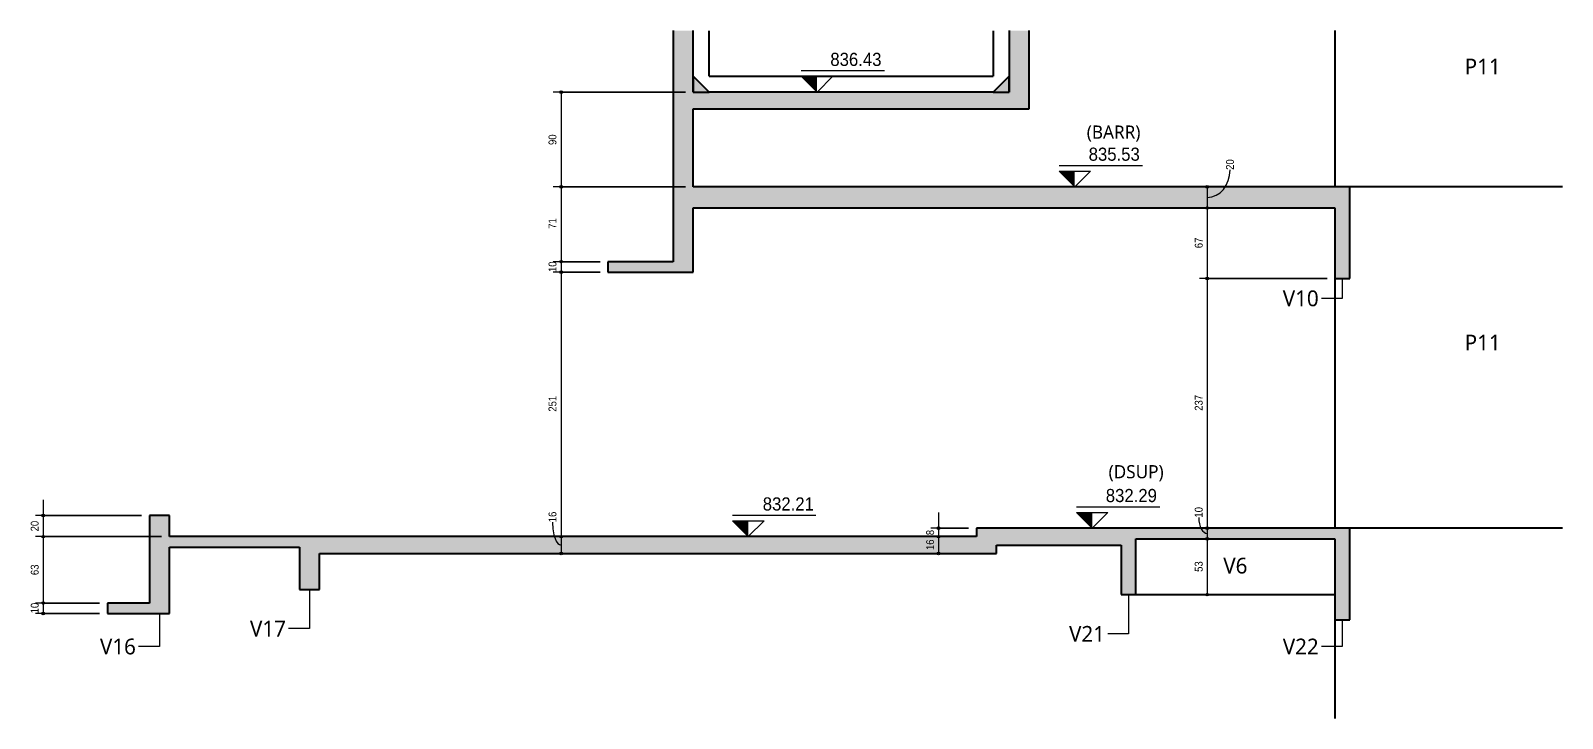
# Model space of a CAD drawing. Header units: centimetres. Extents: x -1139 to 26418, y -889 to 84390.
# Drawn here: x 17556 to 19011, y 83049 to 83701 of the extents above; entities that cross this region are included whole.
import ezdxf

# ---------------------------------------------------------------- set-up
doc = ezdxf.new("R2010")
doc.units = ezdxf.units.CM
for name, color, linetype, lineweight in [('A-ANNO-DIMS', 7, 'Continuous', 9), ('A-ANNO-DIMS-50', 7, 'Continuous', 9), ('A-FLOR', 7, 'Continuous', 9), ('A-FLOR-MCUT', 7, 'Continuous', 50), ('A-FLOR-OTLN', 7, 'Continuous', 9), ('A-FLOR-PATT', 7, 'Continuous', 18), ('G-ANNO-DIMS', 7, 'Continuous', 9), ('G-ANNO-TEXT', 7, 'Continuous', 9), ('S-BEAM', 7, 'Continuous', 9), ('S-BEAM-IDEN', 7, 'Continuous', 9), ('S-COLS', 7, 'Continuous', 9), ('S-COLS-IDEN', 7, 'Continuous', 9)]:
    doc.layers.add(name, color=color, linetype=linetype, lineweight=lineweight)
doc.styles.add('Fira Sans', font='', dxfattribs={"width": 0.95, "height": 12.5})
doc.styles.add('Fira Sans_1', font='', dxfattribs={"width": 0.9, "height": 7.5})
doc.styles.add('Gadugi', font='gadugi.ttf', dxfattribs={"height": 15})
doc.styles.add('Gadugi_4', font='gadugi.ttf', dxfattribs={"height": 12.5})
doc.styles.get('Fira Sans').set_extended_font_data('Fira Sans')
doc.styles.get('Fira Sans_1').set_extended_font_data('Fira Sans')
doc.dimstyles.new('PED_R80_1_5mm_ACIMA_As_ESQ__R00_1', dxfattribs={"dimscale": 30.48, "dimtxt": 10.229846, "dimasz": 0.328084, "dimexe": 0.246063, "dimexo": 0.246063, "dimgap": 0.049213, "dimtad": 1, "dimdec": 1, "dimrnd": 0.5, "dimdsep": 46, "dimtxsty": 'Fira Sans_1', "dimblk1": 'DOTSMALL', "dimblk2": 'DOTSMALL', "dimsah": 1, "dimcen": 0.09, "dimdle": 0.492126, "dimazin": 0, "dimtfac": 1, "dimtdec": 4, "dimtix": 1, "dimtmove": 1, "dimatfit": 3, "dimfxl": 1, "dimtvp": 1, "dimtolj": 1, "dimtzin": 0, "dimarcsym": 2})
doc.dimstyles.new('PED_R80_1_5mm_ACIMA_As_ESQ__R00_3', dxfattribs={"dimscale": 30.48, "dimtxt": 10.229846, "dimasz": 0.328084, "dimexe": 0.246063, "dimexo": 0.246063, "dimgap": 0.049213, "dimtad": 1, "dimdec": 1, "dimrnd": 0.5, "dimdsep": 46, "dimtxsty": 'Fira Sans_1', "dimblk1": 'DOTSMALL', "dimblk2": 'DOTSMALL', "dimsah": 1, "dimcen": 0.09, "dimdle": 0.492126, "dimazin": 0, "dimtfac": 1, "dimtdec": 4, "dimtix": 1, "dimtmove": 0, "dimatfit": 3, "dimfxl": 1, "dimtvp": 1, "dimtolj": 1, "dimtzin": 0, "dimarcsym": 2})

# ---------------------------------------------------------------- blocks, each defined once
blk = doc.blocks.new('PED_MÍSULA_VERT__CONC_R1 - L_15_0 x 348_0-3279968-CT002 O - CORTE B-B')
at = {"layer": 'S-COLS', "lineweight": 25}
blk.add_line((-1105.5, 83658), (-1105.5, 83701.3), dxfattribs=at)
blk = doc.blocks.new('PED_MÍSULA_VERT__CONC_R1 - L_15_0 x 348_0-V19-CT002 O - CORTE B-B')
at = {"layer": 'S-COLS', "lineweight": 25}
blk.add_line((-835.5, 83701.3), (-835.5, 83658), dxfattribs=at)
blk = doc.blocks.new('Elevações de ponto - SIMBOLO DE NÍVEL-CORTE-2219088-CT002 O - CORTE B-B')
at = {"layer": 'G-ANNO-DIMS'}
blk.add_hatch(color=256, dxfattribs=at).paths.add_polyline_path([(-758.1, 83568), (-758.1, 83553), (-773.1, 83568)], flags=0)
for p, q in [((-693.9, 83573.1), (-773.1, 83573.1)), ((-758.1, 83553), (-773.1, 83568)), ((-773.1, 83568), (-743.1, 83568)), ((-743.1, 83568), (-758.1, 83553))]:
    blk.add_line(p, q, dxfattribs=at)
blk = doc.blocks.new('DIMBLOCK307-CT002 O - CORTE B-B')
at = {"layer": 'A-ANNO-DIMS-50', "true_color": 0x000032}
h = blk.add_hatch(color=178, dxfattribs=at)
edge = h.paths.add_edge_path(flags=0)
edge.add_arc((18059.7, 83643), 1.25, 0, 360)
h = blk.add_hatch(color=178, dxfattribs=at)
edge = h.paths.add_edge_path(flags=0)
edge.add_arc((18059.7, 83553), 1.25, 0, 360)
at = {"layer": 'A-ANNO-DIMS-50', "color": 178, "true_color": 0x000032}
for p, q in [((18177.8, 83643), (18052.2, 83643)), ((18059.7, 83643), (18059.7, 83553)), ((18059.7, 83643), (18177.8, 83643)), ((18177.8, 83553), (18052.2, 83553)), ((18059.7, 83553), (18177.8, 83553))]:
    blk.add_line(p, q, dxfattribs=at)
for centre in [(18059.7, 83643), (18059.7, 83553)]:
    blk.add_circle(centre, 1.25, dxfattribs=at)
at = {"layer": 'A-ANNO-DIMS-50', "color": 0, "insert": (18047.8, 83592.8), "char_height": 7.5, "width": 12.591, "attachment_point": 1, "rotation": 90, "line_spacing_factor": 1.049215, "style": 'Fira Sans_1'}
blk.add_mtext('90', dxfattribs=at)
blk = doc.blocks.new('_DotSmall')
at = {"color": 0, "linetype": 'ByBlock', "const_width": 0.5}
blk.add_lwpolyline([(-0.0625, 0, 1), (0.0625, 0, 1)], format="xyb", close=True, dxfattribs=at)
blk = doc.blocks.new('DIMBLOCK308-CT002 O - CORTE B-B')
at = {"layer": 'A-ANNO-DIMS-50', "true_color": 0x000032}
h = blk.add_hatch(color=178, dxfattribs=at)
edge = h.paths.add_edge_path(flags=0)
edge.add_arc((18059.7, 83553), 1.25, 0, 360)
h = blk.add_hatch(color=178, dxfattribs=at)
edge = h.paths.add_edge_path(flags=0)
edge.add_arc((18059.7, 83482), 1.25, 0, 360)
at = {"layer": 'A-ANNO-DIMS-50', "color": 178, "true_color": 0x000032}
for p, q in [((18177.8, 83553), (18052.2, 83553)), ((18059.7, 83553), (18059.7, 83482)), ((18059.7, 83553), (18177.8, 83553)), ((18096.8, 83482), (18052.2, 83482)), ((18059.7, 83482), (18096.8, 83482))]:
    blk.add_line(p, q, dxfattribs=at)
for centre in [(18059.7, 83553), (18059.7, 83482)]:
    blk.add_circle(centre, 1.25, dxfattribs=at)
at = {"layer": 'A-ANNO-DIMS-50', "color": 0, "insert": (18047.8, 83513.2), "char_height": 7.5, "width": 10.23, "attachment_point": 1, "rotation": 90, "line_spacing_factor": 1.049215, "style": 'Fira Sans_1'}
blk.add_mtext('71', dxfattribs=at)
blk = doc.blocks.new('DIMBLOCK309-CT002 O - CORTE B-B')
at = {"layer": 'A-ANNO-DIMS-50', "true_color": 0x000032}
h = blk.add_hatch(color=178, dxfattribs=at)
edge = h.paths.add_edge_path(flags=0)
edge.add_arc((18059.7, 83482), 1.25, 0, 360)
h = blk.add_hatch(color=178, dxfattribs=at)
edge = h.paths.add_edge_path(flags=0)
edge.add_arc((18059.7, 83472), 1.25, 0, 360)
at = {"layer": 'A-ANNO-DIMS-50', "color": 178, "true_color": 0x000032}
for p, q in [((18096.8, 83482), (18052.2, 83482)), ((18059.7, 83482), (18059.7, 83472)), ((18059.7, 83482), (18096.8, 83482)), ((18096.8, 83472), (18052.2, 83472)), ((18059.7, 83472), (18096.8, 83472))]:
    blk.add_line(p, q, dxfattribs=at)
for centre in [(18059.7, 83482), (18059.7, 83472)]:
    blk.add_circle(centre, 1.25, dxfattribs=at)
at = {"layer": 'A-ANNO-DIMS-50', "color": 0, "insert": (18047.8, 83472.2), "char_height": 7.5, "width": 11.489, "attachment_point": 1, "rotation": 90, "line_spacing_factor": 1.049215, "style": 'Fira Sans_1'}
blk.add_mtext('10', dxfattribs=at)
blk = doc.blocks.new('DIMBLOCK310-CT002 O - CORTE B-B')
at = {"layer": 'A-ANNO-DIMS-50', "true_color": 0x000032}
h = blk.add_hatch(color=178, dxfattribs=at)
edge = h.paths.add_edge_path(flags=0)
edge.add_arc((18059.7, 83472), 1.25, 0, 360)
h = blk.add_hatch(color=178, dxfattribs=at)
edge = h.paths.add_edge_path(flags=0)
edge.add_arc((18059.7, 83221), 1.25, 0, 360)
at = {"layer": 'A-ANNO-DIMS-50', "color": 178, "true_color": 0x000032}
for p, q in [((18096.8, 83472), (18052.2, 83472)), ((18059.7, 83472), (18059.7, 83221)), ((18059.7, 83472), (18096.8, 83472)), ((18054, 83221), (18067.2, 83221)), ((18059.7, 83221), (18054, 83221))]:
    blk.add_line(p, q, dxfattribs=at)
for centre in [(18059.7, 83472), (18059.7, 83221)]:
    blk.add_circle(centre, 1.25, dxfattribs=at)
at = {"layer": 'A-ANNO-DIMS-50', "color": 0, "insert": (18047.8, 83339.6), "char_height": 7.5, "width": 16.525, "attachment_point": 1, "rotation": 90, "line_spacing_factor": 1.049215, "style": 'Fira Sans_1'}
blk.add_mtext('251', dxfattribs=at)
blk = doc.blocks.new('DIMBLOCK311-CT002 O - CORTE B-B')
at = {"layer": 'A-ANNO-DIMS-50', "true_color": 0x000032}
h = blk.add_hatch(color=178, dxfattribs=at)
edge = h.paths.add_edge_path(flags=0)
edge.add_arc((18059.7, 83221), 1.25, 0, 360)
h = blk.add_hatch(color=178, dxfattribs=at)
edge = h.paths.add_edge_path(flags=0)
edge.add_arc((18059.7, 83205), 1.25, 0, 360)
at = {"layer": 'A-ANNO-DIMS-50', "color": 178, "true_color": 0x000032}
for p, q in [((18054, 83221), (18067.2, 83221)), ((18059.7, 83221), (18054, 83221)), ((18059.7, 83221), (18059.7, 83205)), ((18054, 83205), (18067.2, 83205)), ((18059.7, 83205), (18054, 83205))]:
    blk.add_line(p, q, dxfattribs=at)
for centre in [(18059.7, 83221), (18059.7, 83205)]:
    blk.add_circle(centre, 1.25, dxfattribs=at)
blk.add_ellipse((18059.7, 83234.7), major_axis=(0, 21.7), ratio=0.372131, start_param=1.570796, end_param=3.141593, dxfattribs=at)
at = {"layer": 'A-ANNO-DIMS-50', "color": 0, "insert": (18047.8, 83234.7), "char_height": 7.5, "width": 11.174, "attachment_point": 1, "rotation": 90, "line_spacing_factor": 1.049215, "style": 'Fira Sans_1'}
blk.add_mtext('16', dxfattribs=at)
blk = doc.blocks.new('DIMBLOCK312-CT002 O - CORTE B-B')
at = {"layer": 'A-ANNO-DIMS-50', "true_color": 0x000032}
h = blk.add_hatch(color=178, dxfattribs=at)
edge = h.paths.add_edge_path(flags=0)
edge.add_arc((18673.5, 83553), 1.25, 0, 360)
h = blk.add_hatch(color=178, dxfattribs=at)
edge = h.paths.add_edge_path(flags=0)
edge.add_arc((18673.5, 83533), 1.25, 0, 360)
at = {"layer": 'A-ANNO-DIMS-50', "color": 178, "true_color": 0x000032}
for p, q in [((18667.8, 83553), (18681, 83553)), ((18673.5, 83553), (18667.8, 83553)), ((18673.5, 83553), (18673.5, 83533)), ((18667.8, 83533), (18681, 83533)), ((18673.5, 83533), (18667.8, 83533))]:
    blk.add_line(p, q, dxfattribs=at)
for centre in [(18673.5, 83553), (18673.5, 83533)]:
    blk.add_circle(centre, 1.25, dxfattribs=at)
blk.add_ellipse((18673.5, 83569.2), major_axis=(0, 26.2), ratio=0.826815, start_param=3.141593, end_param=4.712389, dxfattribs=at)
at = {"layer": 'A-ANNO-DIMS-50', "color": 0, "insert": (18691.3, 83569.2), "char_height": 7.5, "width": 12.118, "attachment_point": 1, "rotation": 90, "line_spacing_factor": 1.049215, "style": 'Fira Sans_1'}
blk.add_mtext('20', dxfattribs=at)
blk = doc.blocks.new('DIMBLOCK313-CT002 O - CORTE B-B')
at = {"layer": 'A-ANNO-DIMS-50', "true_color": 0x000032}
h = blk.add_hatch(color=178, dxfattribs=at)
edge = h.paths.add_edge_path(flags=0)
edge.add_arc((18673.5, 83533), 1.25, 0, 360)
h = blk.add_hatch(color=178, dxfattribs=at)
edge = h.paths.add_edge_path(flags=0)
edge.add_arc((18673.5, 83466), 1.25, 0, 360)
at = {"layer": 'A-ANNO-DIMS-50', "color": 178, "true_color": 0x000032}
for p, q in [((18667.8, 83533), (18681, 83533)), ((18673.5, 83533), (18667.8, 83533)), ((18673.5, 83533), (18673.5, 83466)), ((18787.3, 83466), (18666, 83466)), ((18673.5, 83466), (18787.3, 83466))]:
    blk.add_line(p, q, dxfattribs=at)
for centre in [(18673.5, 83533), (18673.5, 83466)]:
    blk.add_circle(centre, 1.25, dxfattribs=at)
at = {"layer": 'A-ANNO-DIMS-50', "color": 0, "insert": (18661.6, 83494.8), "char_height": 7.5, "width": 11.332, "attachment_point": 1, "rotation": 90, "line_spacing_factor": 1.049215, "style": 'Fira Sans_1'}
blk.add_mtext('67', dxfattribs=at)
blk = doc.blocks.new('DIMBLOCK314-CT002 O - CORTE B-B')
at = {"layer": 'A-ANNO-DIMS-50', "true_color": 0x000032}
h = blk.add_hatch(color=178, dxfattribs=at)
edge = h.paths.add_edge_path(flags=0)
edge.add_arc((18673.5, 83466), 1.25, 0, 360)
h = blk.add_hatch(color=178, dxfattribs=at)
edge = h.paths.add_edge_path(flags=0)
edge.add_arc((18673.5, 83229), 1.25, 0, 360)
at = {"layer": 'A-ANNO-DIMS-50', "color": 178, "true_color": 0x000032}
for p, q in [((18787.3, 83466), (18666, 83466)), ((18673.5, 83466), (18673.5, 83229)), ((18673.5, 83466), (18787.3, 83466)), ((18667.8, 83229), (18681, 83229)), ((18673.5, 83229), (18667.8, 83229))]:
    blk.add_line(p, q, dxfattribs=at)
for centre in [(18673.5, 83466), (18673.5, 83229)]:
    blk.add_circle(centre, 1.25, dxfattribs=at)
at = {"layer": 'A-ANNO-DIMS-50', "color": 0, "insert": (18661.6, 83340.5), "char_height": 7.5, "width": 16.683, "attachment_point": 1, "rotation": 90, "line_spacing_factor": 1.049215, "style": 'Fira Sans_1'}
blk.add_mtext('237', dxfattribs=at)
blk = doc.blocks.new('DIMBLOCK315-CT002 O - CORTE B-B')
at = {"layer": 'A-ANNO-DIMS-50', "true_color": 0x000032}
h = blk.add_hatch(color=178, dxfattribs=at)
edge = h.paths.add_edge_path(flags=0)
edge.add_arc((18673.5, 83229), 1.25, 0, 360)
h = blk.add_hatch(color=178, dxfattribs=at)
edge = h.paths.add_edge_path(flags=0)
edge.add_arc((18673.5, 83219), 1.25, 0, 360)
at = {"layer": 'A-ANNO-DIMS-50', "color": 178, "true_color": 0x000032}
for p, q in [((18667.8, 83229), (18681, 83229)), ((18673.5, 83229), (18667.8, 83229)), ((18667.8, 83219), (18681, 83219)), ((18673.5, 83219), (18667.8, 83219)), ((18673.5, 83229), (18673.5, 83219))]:
    blk.add_line(p, q, dxfattribs=at)
for centre in [(18673.5, 83229), (18673.5, 83219)]:
    blk.add_circle(centre, 1.25, dxfattribs=at)
blk.add_ellipse((18673.5, 83239.1), major_axis=(0, 15.1), ratio=0.535309, start_param=1.570796, end_param=3.141593, dxfattribs=at)
at = {"layer": 'A-ANNO-DIMS-50', "color": 0, "insert": (18661.6, 83239.1), "char_height": 7.5, "width": 11.489, "attachment_point": 1, "rotation": 90, "line_spacing_factor": 1.049215, "style": 'Fira Sans_1'}
blk.add_mtext('10', dxfattribs=at)
blk = doc.blocks.new('DIMBLOCK316-CT002 O - CORTE B-B')
at = {"layer": 'A-ANNO-DIMS-50', "true_color": 0x000032}
h = blk.add_hatch(color=178, dxfattribs=at)
edge = h.paths.add_edge_path(flags=0)
edge.add_arc((18673.5, 83219), 1.25, 0, 360)
h = blk.add_hatch(color=178, dxfattribs=at)
edge = h.paths.add_edge_path(flags=0)
edge.add_arc((18673.5, 83166), 1.25, 0, 360)
at = {"layer": 'A-ANNO-DIMS-50', "color": 178, "true_color": 0x000032}
for p, q in [((18667.8, 83219), (18681, 83219)), ((18673.5, 83219), (18667.8, 83219)), ((18673.5, 83219), (18673.5, 83166)), ((18667.8, 83166), (18681, 83166)), ((18673.5, 83166), (18667.8, 83166))]:
    blk.add_line(p, q, dxfattribs=at)
for centre in [(18673.5, 83219), (18673.5, 83166)]:
    blk.add_circle(centre, 1.25, dxfattribs=at)
at = {"layer": 'A-ANNO-DIMS-50', "color": 0, "insert": (18661.6, 83187.6), "char_height": 7.5, "width": 11.646, "attachment_point": 1, "rotation": 90, "line_spacing_factor": 1.049215, "style": 'Fira Sans_1'}
blk.add_mtext('53', dxfattribs=at)
blk = doc.blocks.new('DIMBLOCK331-CT002 O - CORTE B-B')
at = {"layer": 'A-ANNO-DIMS-50', "true_color": 0x000032}
h = blk.add_hatch(color=178, dxfattribs=at)
edge = h.paths.add_edge_path(flags=0)
edge.add_arc((17567.9, 83241), 1.25, 0, 360)
h = blk.add_hatch(color=178, dxfattribs=at)
edge = h.paths.add_edge_path(flags=0)
edge.add_arc((17567.9, 83221), 1.25, 0, 360)
at = {"layer": 'A-ANNO-DIMS-50', "color": 178, "true_color": 0x000032}
for p, q in [((17567.9, 83256), (17567.9, 83221)), ((17661.3, 83241), (17560.4, 83241)), ((17567.9, 83241), (17661.3, 83241)), ((17680.3, 83221), (17560.4, 83221)), ((17567.9, 83221), (17680.3, 83221))]:
    blk.add_line(p, q, dxfattribs=at)
for centre in [(17567.9, 83241), (17567.9, 83221)]:
    blk.add_circle(centre, 1.25, dxfattribs=at)
at = {"layer": 'A-ANNO-DIMS-50', "color": 0, "insert": (17556, 83226), "char_height": 7.5, "width": 12.118, "attachment_point": 1, "rotation": 90, "line_spacing_factor": 1.049215, "style": 'Fira Sans_1'}
blk.add_mtext('20', dxfattribs=at)
blk = doc.blocks.new('DIMBLOCK332-CT002 O - CORTE B-B')
at = {"layer": 'A-ANNO-DIMS-50', "true_color": 0x000032}
h = blk.add_hatch(color=178, dxfattribs=at)
edge = h.paths.add_edge_path(flags=0)
edge.add_arc((17567.9, 83221), 1.25, 0, 360)
h = blk.add_hatch(color=178, dxfattribs=at)
edge = h.paths.add_edge_path(flags=0)
edge.add_arc((17567.9, 83158), 1.25, 0, 360)
at = {"layer": 'A-ANNO-DIMS-50', "color": 178, "true_color": 0x000032}
for p, q in [((17680.3, 83221), (17560.4, 83221)), ((17567.9, 83221), (17567.9, 83158)), ((17567.9, 83221), (17680.3, 83221)), ((17621.3, 83158), (17560.4, 83158)), ((17567.9, 83158), (17621.3, 83158))]:
    blk.add_line(p, q, dxfattribs=at)
for centre in [(17567.9, 83221), (17567.9, 83158)]:
    blk.add_circle(centre, 1.25, dxfattribs=at)
at = {"layer": 'A-ANNO-DIMS-50', "color": 0, "insert": (17556, 83184.5), "char_height": 7.5, "width": 11.961, "attachment_point": 1, "rotation": 90, "line_spacing_factor": 1.049215, "style": 'Fira Sans_1'}
blk.add_mtext('63', dxfattribs=at)
blk = doc.blocks.new('DIMBLOCK333-CT002 O - CORTE B-B')
at = {"layer": 'A-ANNO-DIMS-50', "true_color": 0x000032}
h = blk.add_hatch(color=178, dxfattribs=at)
edge = h.paths.add_edge_path(flags=0)
edge.add_arc((17567.9, 83158), 1.25, 0, 360)
h = blk.add_hatch(color=178, dxfattribs=at)
edge = h.paths.add_edge_path(flags=0)
edge.add_arc((17567.9, 83148), 1.25, 0, 360)
at = {"layer": 'A-ANNO-DIMS-50', "color": 178, "true_color": 0x000032}
for p, q in [((17621.3, 83158), (17560.4, 83158)), ((17621.3, 83148), (17560.4, 83148)), ((17567.9, 83158), (17567.9, 83148)), ((17567.9, 83158), (17621.3, 83158)), ((17567.9, 83148), (17621.3, 83148))]:
    blk.add_line(p, q, dxfattribs=at)
for centre in [(17567.9, 83158), (17567.9, 83148)]:
    blk.add_circle(centre, 1.25, dxfattribs=at)
at = {"layer": 'A-ANNO-DIMS-50', "color": 0, "insert": (17556, 83148.2), "char_height": 7.5, "width": 11.489, "attachment_point": 1, "rotation": 90, "line_spacing_factor": 1.049215, "style": 'Fira Sans_1'}
blk.add_mtext('10', dxfattribs=at)
blk = doc.blocks.new('DIMBLOCK341-CT002 O - CORTE B-B')
at = {"layer": 'A-ANNO-DIMS-50', "true_color": 0x000032}
h = blk.add_hatch(color=178, dxfattribs=at)
edge = h.paths.add_edge_path(flags=0)
edge.add_arc((18418.3, 83229), 1.25, 0, 360)
h = blk.add_hatch(color=178, dxfattribs=at)
edge = h.paths.add_edge_path(flags=0)
edge.add_arc((18418.3, 83221), 1.25, 0, 360)
at = {"layer": 'A-ANNO-DIMS-50', "color": 178, "true_color": 0x000032}
for p, q in [((18418.3, 83244), (18418.3, 83221)), ((18446.8, 83229), (18410.8, 83229)), ((18412.6, 83221), (18425.8, 83221)), ((18418.3, 83221), (18412.6, 83221)), ((18418.3, 83229), (18446.8, 83229))]:
    blk.add_line(p, q, dxfattribs=at)
for centre in [(18418.3, 83229), (18418.3, 83221)]:
    blk.add_circle(centre, 1.25, dxfattribs=at)
at = {"layer": 'A-ANNO-DIMS-50', "color": 0, "insert": (18406.5, 83222.4), "char_height": 7.5, "width": 6.295, "attachment_point": 1, "rotation": 90, "line_spacing_factor": 1.049215, "style": 'Fira Sans_1'}
blk.add_mtext('8', dxfattribs=at)
blk = doc.blocks.new('DIMBLOCK342-CT002 O - CORTE B-B')
at = {"layer": 'A-ANNO-DIMS-50', "true_color": 0x000032}
h = blk.add_hatch(color=178, dxfattribs=at)
edge = h.paths.add_edge_path(flags=0)
edge.add_arc((18418.3, 83221), 1.25, 0, 360)
h = blk.add_hatch(color=178, dxfattribs=at)
edge = h.paths.add_edge_path(flags=0)
edge.add_arc((18418.3, 83205), 1.25, 0, 360)
at = {"layer": 'A-ANNO-DIMS-50', "color": 178, "true_color": 0x000032}
for p, q in [((18412.6, 83221), (18425.8, 83221)), ((18418.3, 83221), (18412.6, 83221)), ((18418.3, 83221), (18418.3, 83205)), ((18412.6, 83205), (18425.8, 83205)), ((18418.3, 83205), (18412.6, 83205))]:
    blk.add_line(p, q, dxfattribs=at)
for centre in [(18418.3, 83221), (18418.3, 83205)]:
    blk.add_circle(centre, 1.25, dxfattribs=at)
at = {"layer": 'A-ANNO-DIMS-50', "color": 0, "insert": (18406.5, 83208.3), "char_height": 7.5, "width": 11.174, "attachment_point": 1, "rotation": 90, "line_spacing_factor": 1.049215, "style": 'Fira Sans_1'}
blk.add_mtext('16', dxfattribs=at)

msp = doc.modelspace()

# ---------------------------------------------------------------- hatches: boundary and pattern name
at = {"layer": 'A-FLOR', "lineweight": 18, "true_color": 0xa6a6a6}
for points in [[(18485.28, 83627), (18485.28, 83643), (18185.28, 83643), (18185.28, 83627), (18483.57, 83627)], [(18165.1, 83472), (18166.28, 83472), (18166.28, 83482), (18104.28, 83482), (18104.28, 83472), (18163.6, 83472)], [(17687.78, 83211), (17811.28, 83211), (17811.28, 83221), (17687.78, 83221)], [(18473.28, 83205), (18473.28, 83221), (17830.28, 83221), (17830.28, 83205), (18349.36, 83205)], [(18492.28, 83213), (18591.78, 83213), (18591.78, 83229), (18454.28, 83229), (18454.28, 83221), (18473.28, 83221), (18473.28, 83213)], [(18794.78, 83219), (18794.78, 83229), (18605.78, 83229), (18605.78, 83219), (18637.28, 83219)], [(17668.78, 83148), (17668.78, 83158), (17628.78, 83158), (17628.78, 83148)]]:
    msp.add_hatch(color=253, dxfattribs=at).paths.add_polyline_path(points, flags=0)
h = msp.add_hatch(color=253, dxfattribs=at)
h.paths.add_polyline_path([(19029.78, 83533), (19181.78, 83533), (19181.78, 83553), (19029.78, 83553)], flags=0)
h.paths.add_polyline_path([(18185.28, 83533), (18794.78, 83533), (18794.78, 83553), (18185.28, 83553)], flags=0)
at = {"layer": 'A-FLOR-PATT', "true_color": 0xa6a6a6}
h = msp.add_hatch(color=253, dxfattribs=at)
h.paths.add_polyline_path([(18185.28, 83643), (18200.28, 83643), (18185.28, 83658)], flags=0)
h.paths.add_polyline_path([(18485.28, 83643), (18485.28, 83658), (18470.28, 83643), (18484.45, 83643)], flags=0)
at = {"layer": 'S-BEAM', "true_color": 0xa6a6a6}
for points in [[(18185.28, 83472), (18185.28, 83701.32), (18166.28, 83701.32), (18166.28, 83472)], [(18485.28, 83627), (18504.28, 83627), (18504.28, 83701.32), (18485.28, 83701.32), (18485.28, 83643)], [(18794.78, 83466), (18808.78, 83466), (18808.78, 83553), (18794.78, 83553), (18794.78, 83533)], [(17687.78, 83148), (17687.78, 83241), (17668.78, 83241), (17668.78, 83148)], [(17811.28, 83171), (17830.28, 83171), (17830.28, 83221), (17811.28, 83221), (17811.28, 83205)], [(18591.78, 83166), (18605.78, 83166), (18605.78, 83229), (18591.78, 83229), (18591.78, 83213)], [(18808.78, 83142), (18808.78, 83229), (18794.78, 83229), (18794.78, 83142)]]:
    msp.add_hatch(color=253, dxfattribs=at).paths.add_polyline_path(points, flags=0)

# ---------------------------------------------------------------- linework, layer by layer
at = {"layer": 'A-FLOR', "lineweight": 25}
for p, q in [((18470.28, 83643), (18200.28, 83643)), ((18185.28, 83627), (18485.28, 83627)), ((18794.78, 83553), (18185.28, 83553)), ((18185.28, 83533), (18794.78, 83533)), ((18166.28, 83482), (18104.28, 83482)), ((18104.28, 83482), (18104.28, 83472)), ((18104.28, 83472), (18166.28, 83472)), ((17811.28, 83221), (17687.78, 83221)), ((18454.28, 83221), (17830.28, 83221)), ((18591.78, 83229), (18454.28, 83229)), ((18454.28, 83229), (18454.28, 83221)), ((18794.78, 83229), (18605.78, 83229)), ((18605.78, 83219), (18794.78, 83219)), ((17687.78, 83211), (17811.28, 83211)), ((17830.28, 83205), (18473.28, 83205)), ((18473.28, 83205), (18473.28, 83213)), ((18473.28, 83213), (18591.78, 83213)), ((17668.78, 83158), (17628.78, 83158)), ((17628.78, 83158), (17628.78, 83148)), ((17628.78, 83148), (17668.78, 83148))]:
    msp.add_line(p, q, dxfattribs=at)
at = {"layer": 'A-FLOR-MCUT', "lineweight": 25}
for p, q in [((18200.28, 83643), (18185.28, 83658)), ((18485.28, 83658), (18470.28, 83643))]:
    msp.add_line(p, q, dxfattribs=at)
at = {"layer": 'A-FLOR-OTLN', "lineweight": 25}
for p, q in [((18185.28, 83658), (18185.28, 83643)), ((18200.28, 83658), (18470.28, 83658)), ((18485.28, 83643), (18485.28, 83658)), ((18185.28, 83643), (18200.28, 83643)), ((18470.28, 83643), (18485.28, 83643))]:
    msp.add_line(p, q, dxfattribs=at)
at = {"layer": 'S-BEAM', "lineweight": 25}
for p, q in [((18166.28, 83701.32), (18166.28, 83482)), ((18185.28, 83658), (18185.28, 83701.32)), ((18485.28, 83701.32), (18485.28, 83658)), ((18504.28, 83627), (18504.28, 83701.32)), ((18185.28, 83643), (18185.28, 83658)), ((18485.28, 83658), (18485.28, 83643)), ((18185.28, 83553), (18185.28, 83627)), ((18485.28, 83627), (18504.28, 83627)), ((18808.78, 83553), (18794.78, 83553)), ((18808.78, 83466), (18808.78, 83553)), ((18185.28, 83472), (18185.28, 83533)), ((18794.78, 83533), (18794.78, 83466)), ((18166.28, 83472), (18185.28, 83472)), ((18794.78, 83466), (18808.78, 83466)), ((17687.78, 83241), (17668.78, 83241)), ((17668.78, 83241), (17668.78, 83158)), ((17687.78, 83221), (17687.78, 83241)), ((17830.28, 83221), (17811.28, 83221)), ((18605.78, 83229), (18591.78, 83229)), ((18605.78, 83166), (18605.78, 83219)), ((18808.78, 83229), (18794.78, 83229)), ((18794.78, 83219), (18794.78, 83142)), ((18808.78, 83142), (18808.78, 83229)), ((17687.78, 83148), (17687.78, 83211)), ((17811.28, 83211), (17811.28, 83171)), ((17830.28, 83171), (17830.28, 83205)), ((18591.78, 83213), (18591.78, 83166)), ((17811.28, 83171), (17830.28, 83171)), ((18591.78, 83166), (18605.78, 83166)), ((18605.78, 83166), (18794.78, 83166)), ((17668.78, 83148), (17687.78, 83148)), ((18794.78, 83142), (18808.78, 83142))]:
    msp.add_line(p, q, dxfattribs=at)
at = {"layer": 'S-BEAM-IDEN'}
for p, q in [((18801.78, 83466), (18801.78, 83447.17)), ((18801.78, 83447.17), (18781.95, 83447.17)), ((17820.78, 83171), (17820.78, 83133.67)), ((18598.78, 83166), (18598.78, 83128.67)), ((17678.28, 83148), (17678.28, 83116.67)), ((17820.78, 83133.67), (17800.95, 83133.67)), ((18801.78, 83142), (18801.78, 83116.67)), ((18598.78, 83128.67), (18578.95, 83128.67)), ((17678.28, 83116.67), (17658.45, 83116.67)), ((18801.78, 83116.67), (18781.95, 83116.67))]:
    msp.add_line(p, q, dxfattribs=at)
at = {"layer": 'S-COLS', "lineweight": 25}
for p, q in [((18794.78, 83701.32), (18794.78, 83553)), ((19010.78, 83553), (18808.78, 83553)), ((19010.78, 83553), (18808.78, 83553)), ((18794.78, 83466), (18794.78, 83229)), ((19010.78, 83229), (18808.78, 83229)), ((19010.78, 83229), (18808.78, 83229)), ((18794.78, 83142), (18794.78, 83048.54))]:
    msp.add_line(p, q, dxfattribs=at)

# ---------------------------------------------------------------- block references
at = {"layer": 'G-ANNO-DIMS'}
for p in [(19060.91, 90), (19305.78, 0), (19322.3, -324), (18995.63, -332)]:
    msp.add_blockref('Elevações de ponto - SIMBOLO DE NÍVEL-CORTE-2219088-CT002 O - CORTE B-B', p, dxfattribs=at)
at = {"layer": 'S-COLS', "lineweight": 25}
for name in ['PED_MÍSULA_VERT__CONC_R1 - L_15_0 x 348_0-3279968-CT002 O - CORTE B-B', 'PED_MÍSULA_VERT__CONC_R1 - L_15_0 x 348_0-V19-CT002 O - CORTE B-B']:
    msp.add_blockref(name, (19305.78, 0), dxfattribs=at)

# ---------------------------------------------------------------- texts
at = {"layer": 'G-ANNO-DIMS', "char_height": 12.5, "attachment_point": 1, "line_spacing_factor": 1.049215, "style": 'Fira Sans'}
for s, insert, width in [('836.43', (18315.47, 83680.31), 59.5347), ('835.53', (18560.84, 83590.31), 58.3072), ('832.29', (18577.11, 83266.31), 58.921), ('832.21', (18251.29, 83258.31), 56.8751)]:
    msp.add_mtext(s, dxfattribs=dict(at, insert=insert, width=width))
at = {"layer": 'G-ANNO-TEXT', "char_height": 12.5, "attachment_point": 1, "style": 'Gadugi_4'}
for s, insert, width in [('(BARR)', (18559.03, 83611.3), 64.135), ('(DSUP)', (18579.75, 83288.89), 65.3375)]:
    msp.add_mtext(s, dxfattribs=dict(at, insert=insert, width=width))
at = {"layer": 'S-BEAM-IDEN', "char_height": 15, "attachment_point": 1, "style": 'Gadugi'}
for s, insert, width in [('V10', (18745.25, 83454.72), 44.0928), ('V6', (18688.73, 83200.96), 30.0633), ('V17', (17764.25, 83141.22), 44.0928), ('V21', (18542.25, 83136.22), 44.0928), ('V16', (17621.75, 83124.22), 44.0928), ('V22', (18745.25, 83124.22), 44.0928)]:
    msp.add_mtext(s, dxfattribs=dict(at, insert=insert, width=width))
at = {"layer": 'S-COLS-IDEN', "char_height": 15, "width": 42.4894, "attachment_point": 1, "style": 'Gadugi'}
for insert in [(18918.02, 83674.76), (18918.02, 83412.76)]:
    msp.add_mtext('P11', dxfattribs=dict(at, insert=insert))

# ---------------------------------------------------------------- dimensions: what is measured, and where the dimension line sits
at = {"layer": 'A-ANNO-DIMS', "color": 178, "true_color": 0x000032}
for base, p1, p2, override, picture, middle in [((18059.72, 83553), (18185.28, 83643), (18185.28, 83553), {"dimpost": '<>', "dimfxl": 90}, 'DIMBLOCK307-CT002 O - CORTE B-B', (18054.35, 83598)), ((18059.72, 83482), (18185.28, 83553), (18104.28, 83482), {"dimpost": '<>', "dimfxl": 107.712581}, 'DIMBLOCK308-CT002 O - CORTE B-B', (18054.42, 83517.5)), ((18673.5, 83466), (18675.27, 83533), (18794.78, 83466), {"dimpost": '<>', "dimfxl": 137.004303}, 'DIMBLOCK313-CT002 O - CORTE B-B', (18668.19, 83499.5)), ((18059.72, 83472), (18104.28, 83482), (18104.28, 83472), {"dimpost": '<>', "dimfxl": 10}, 'DIMBLOCK309-CT002 O - CORTE B-B', (18054.41, 83477)), ((18059.72, 83221), (18104.28, 83472), (18061.49, 83221), {"dimpost": '<>', "dimfxl": 254.62052}, 'DIMBLOCK310-CT002 O - CORTE B-B', (18054.41, 83346.5)), ((18673.5, 83229), (18794.78, 83466), (18675.27, 83229), {"dimpost": '<>', "dimfxl": 265.424526}, 'DIMBLOCK314-CT002 O - CORTE B-B', (18668.19, 83347.5)), ((17567.9, 83221), (17668.78, 83241), (17687.78, 83221), {"dimpost": '<>', "dimfxl": 27.586228}, 'DIMBLOCK331-CT002 O - CORTE B-B', (17562.58, 83231)), ((18418.34, 83221), (18454.28, 83229), (18420.11, 83221), {"dimpost": '<>', "dimfxl": 35.089537}, 'DIMBLOCK341-CT002 O - CORTE B-B', (18413.03, 83225)), ((17567.9, 83158), (17687.78, 83221), (17628.78, 83158), {"dimpost": '<>', "dimfxl": 86.313383}, 'DIMBLOCK332-CT002 O - CORTE B-B', (17562.58, 83189.5)), ((18418.34, 83205), (18420.11, 83221), (18420.11, 83205), {"dimpost": '<>', "dimfxl": 16}, 'DIMBLOCK342-CT002 O - CORTE B-B', (18413.03, 83213)), ((18673.5, 83166), (18675.27, 83219), (18675.27, 83166), {"dimpost": '<>', "dimfxl": 53}, 'DIMBLOCK316-CT002 O - CORTE B-B', (18668.19, 83192.5)), ((17567.9, 83148), (17628.78, 83158), (17628.78, 83148), {"dimpost": '<>', "dimfxl": 10}, 'DIMBLOCK333-CT002 O - CORTE B-B', (17562.58, 83153))]:
    dim = msp.add_linear_dim(base=base, p1=p1, p2=p2, angle=90, dimstyle='PED_R80_1_5mm_ACIMA_As_ESQ__R00_3', override=override, dxfattribs=at)
    dim.commit()
    dim.dimension.update_dxf_attribs({"geometry": picture, "text_midpoint": middle})
for base, p1, p2, override, picture, middle in [((18673.5, 83533), (18675.27, 83553), (18675.27, 83533), {"dimpost": '<>', "dimfxl": 20}, 'DIMBLOCK312-CT002 O - CORTE B-B', (18696.35, 83575.27)), ((18673.5, 83219), (18675.27, 83229), (18675.27, 83219), {"dimpost": '<>', "dimfxl": 10}, 'DIMBLOCK315-CT002 O - CORTE B-B', (18666.62, 83244.8)), ((18059.72, 83205), (18061.49, 83221), (18061.49, 83205), {"dimpost": '<>', "dimfxl": 16}, 'DIMBLOCK311-CT002 O - CORTE B-B', (18052.84, 83240.24))]:
    dim = msp.add_linear_dim(base=base, p1=p1, p2=p2, angle=90, dimstyle='PED_R80_1_5mm_ACIMA_As_ESQ__R00_1', override=override, dxfattribs=at)
    dim.commit()
    dim.dimension.update_dxf_attribs({"geometry": picture, "text_midpoint": middle, "dimtype": 160, "text_rotation": 90})

doc.saveas('drawing.dxf')
